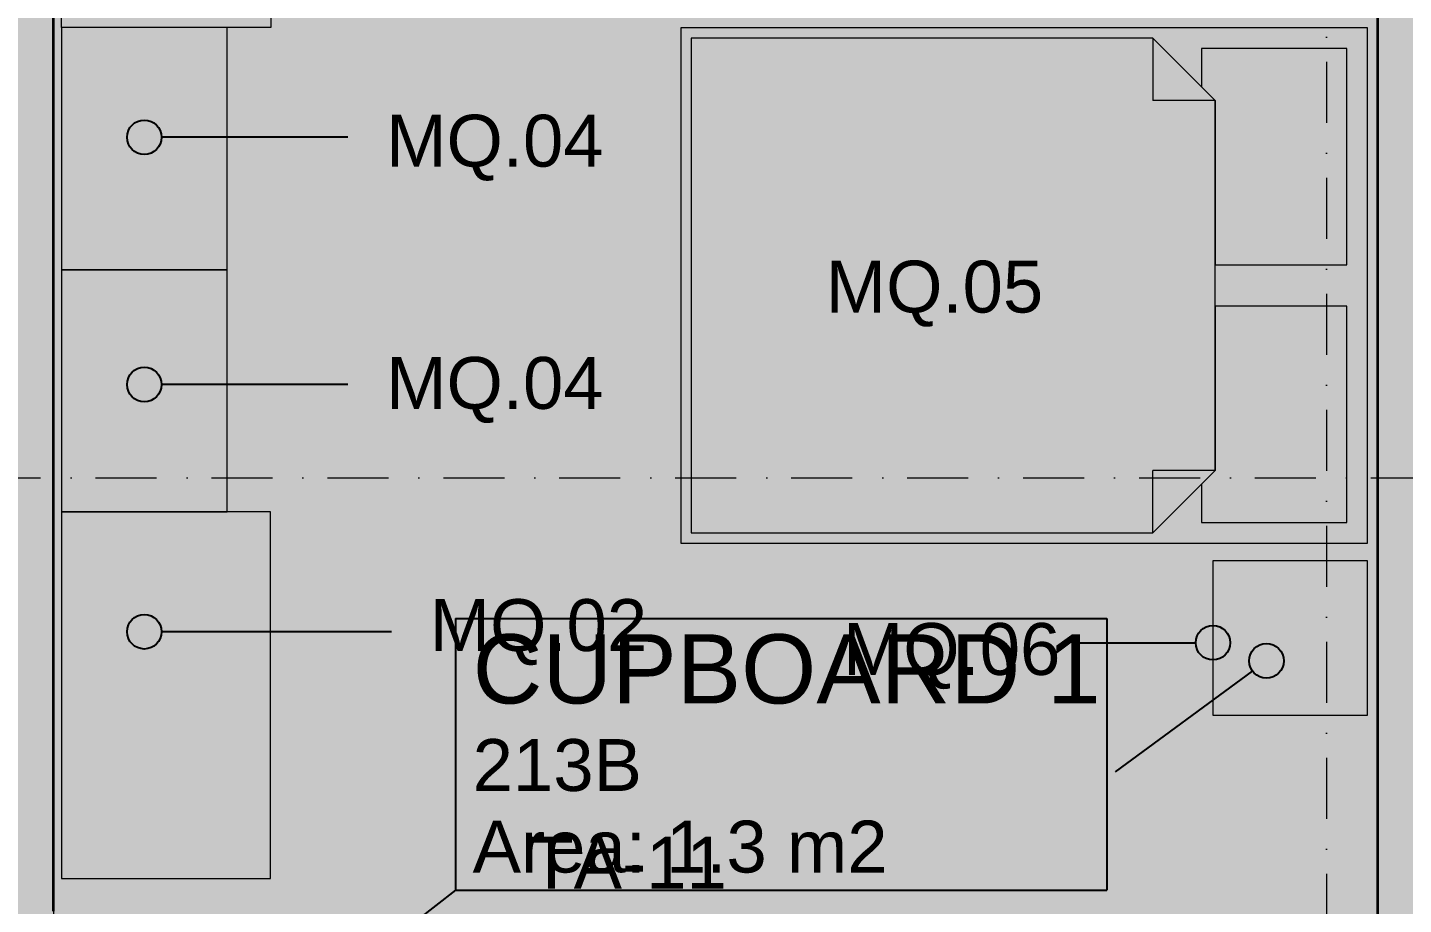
# Model space of a CAD drawing. Header units: millimetres. Extents: x -14278 to 101596, y -22378 to 34603.
# Drawn here: x 84334 to 88313, y 9440 to 11975 of the extents above; entities that cross this region are included whole.
import ezdxf
from ezdxf.enums import TextEntityAlignment as Align

# ---------------------------------------------------------------- set-up
doc = ezdxf.new("R2010")
doc.units = ezdxf.units.MM
doc.header["$MEASUREMENT"] = 0
doc.linetypes.add('Dot & Dashed', pattern=[335.138881, 176.388884, -88.194442, 0, -70.555556])
for name, color, linetype in [('A-Zz_20_10_90-T_TextFFEInternal', 7, 'Continuous'), ('NewA-Ee_25_10-M_WallsInternal', 7, 'Continuous'), ('NewA-Ee_30_40-M_Floors', 7, 'Continuous'), ('NewA-Ee_40_20-M_GeneralFFAndEInternalMovable', 7, 'Continuous'), ('NewA-SL-M_SpacesInternal', 7, 'Continuous'), ('NewA-Ss_30_25-M_CeilingAndSoffitSystems', 7, 'Continuous'), ('NewA-Zz_20_10_90-T_TextFFEInternal', 7, 'Continuous'), ('NewA-Zz_35_40_80-M_GridStructural', 7, 'Continuous'), ('NewA-Zz_50_10_90-P_BoundarySpace', 7, 'Continuous'), ('NewA-Zz_50_90_00-M_GrossInternal', 7, 'Continuous')]:
    doc.layers.add(name, color=color, linetype=linetype)
doc.styles.add('GENERATED_STYLE_1', font='')
doc.styles.get('GENERATED_STYLE_1').set_extended_font_data('Arial')

# ---------------------------------------------------------------- blocks, each defined once
blk = doc.blocks.new('Slab_29_2', base_point=(92290.2, 4673.4))
at = {"layer": 'NewA-Ee_30_40-M_Floors', "linetype": 'Continuous', "lineweight": 13}
blk.add_hatch(color=254, dxfattribs=at).paths.add_polyline_path([(92290.2, 4673.4), (92290.2, 10970.6), (94739.9, 10970.6), (94739.9, 13222.7), (60190.4, 13222.7), (60190.4, 4673.4)])
blk = doc.blocks.new('BEDROOM_213_35_2', base_point=(86696, 12688))
at = {"layer": 'NewA-SL-M_SpacesInternal', "color": 253, "linetype": 'Continuous', "lineweight": 13}
for p, q in [((84409.2, 13222.7), (84409.2, 9420.6)), ((88237.2, 13222.7), (84409.2, 13222.7)), ((88237.2, 9219.3), (88237.2, 13222.7)), ((84409.2, 9420.6), (84409.2, 9219.3)), ((84409.2, 9219.3), (85235.7, 9219.3)), ((85235.7, 9219.3), (85235.7, 6268.3)), ((86469.5, 6268.3), (86469.5, 9219.3)), ((86469.5, 9219.3), (88237.2, 9219.3)), ((85235.7, 6268.3), (86469.5, 6268.3))]:
    blk.add_line(p, q, dxfattribs=at)
at = {"layer": 'NewA-SL-M_SpacesInternal', "linetype": 'Continuous'}
for p, q in [((85937.4, 13041.5), (85937.4, 12727.2)), ((85937.4, 13041.5), (87454.6, 13041.5)), ((87454.6, 13041.5), (87454.6, 12727.2)), ((85937.4, 12727.2), (85937.4, 12491.5)), ((87454.6, 12727.2), (87454.6, 12491.5)), ((85937.4, 12491.5), (85937.4, 12255.8)), ((87454.6, 12491.5), (87454.6, 12255.8)), ((85937.4, 12255.8), (87454.6, 12255.8))]:
    blk.add_line(p, q, dxfattribs=at)
at = {"layer": 'NewA-SL-M_SpacesInternal', "color": 5, "lineweight": 70, "style": 'GENERATED_STYLE_1'}
for tag, height, p in [('ROOM_NAME', 200, (85987.4, 12995.8)), ('ROOM_NUMBER', 150, (85987.4, 12693)), ('adj_text', 150, (85987.4, 12457.2))]:
    blk.add_attdef(tag, text='', height=height, dxfattribs=at).set_placement(p, align=Align.TOP_LEFT)
blk = doc.blocks.new('CUPBOARD 1_213B_55_2', base_point=(86513, 9913.4))
at = {"layer": 'NewA-SL-M_SpacesInternal', "linetype": 'Continuous'}
for p, q in [((85571.3, 10267), (85571.3, 9952.7)), ((85571.3, 10267), (87454.6, 10267)), ((87454.6, 10267), (87454.6, 9952.7)), ((85571.3, 9952.7), (85571.3, 9717)), ((87454.6, 9952.7), (87454.6, 9717)), ((85571.3, 9717), (85571.3, 9481.3)), ((87454.6, 9717), (87454.6, 9481.3)), ((85571.3, 9481.3), (87454.6, 9481.3))]:
    blk.add_line(p, q, dxfattribs=at)
at = {"layer": 'NewA-SL-M_SpacesInternal', "color": 253, "linetype": 'Continuous', "lineweight": 13}
for p, q in [((84409.2, 9094.3), (84409.2, 7203.9)), ((85110.7, 9094.3), (84409.2, 9094.3)), ((85110.7, 7203.9), (85110.7, 9094.3)), ((84409.2, 7203.9), (85110.7, 7203.9))]:
    blk.add_line(p, q, dxfattribs=at)
at = {"layer": 'NewA-SL-M_SpacesInternal', "color": 5, "lineweight": 70, "style": 'GENERATED_STYLE_1'}
for tag, height, p in [('ROOM_NAME', 200, (85621.3, 10221.3)), ('ROOM_NUMBER', 150, (85621.3, 9918.4)), ('adj_text', 150, (85621.3, 9682.7))]:
    blk.add_attdef(tag, text='', height=height, dxfattribs=at).set_placement(p, align=Align.TOP_LEFT)
blk = doc.blocks.new('Slab_44_2', base_point=(84409.2, 13222.7))
at = {"layer": 'NewA-Ss_30_25-M_CeilingAndSoffitSystems', "linetype": 'Continuous', "lineweight": 0}
blk.add_hatch(color=255, dxfattribs=at).paths.add_polyline_path([(84409.2, 13222.7), (84409.2, 9219.3), (85235.7, 9219.3), (85235.7, 6268.3), (86469.5, 6268.3), (86469.5, 9219.3), (88237.2, 9219.3), (88237.2, 13222.7)])
at = {"layer": 'NewA-Ss_30_25-M_CeilingAndSoffitSystems', "color": 6, "linetype": 'Continuous', "lineweight": 13, "flags": 128}
blk.add_lwpolyline([(84409.2, 13222.7), (84409.2, 9219.3), (85235.7, 9219.3), (85235.7, 6268.3), (86469.5, 6268.3), (86469.5, 9219.3), (88237.2, 9219.3), (88237.2, 13222.7)], close=True, dxfattribs=at)
blk = doc.blocks.new('Wall_87_2', base_point=(88237.2, 13222.7))
at = {"layer": 'NewA-Ee_25_10-M_WallsInternal', "color": 92, "linetype": 'Continuous', "lineweight": 35, "flags": 128}
for points in [[(88237.2, 13222.7), (88237.2, 9219.3)], [(88387.2, 13222.7), (88237.2, 13222.7)], [(88387.2, 9219.3), (88387.2, 13222.7)]]:
    blk.add_lwpolyline(points, dxfattribs=at)
blk = doc.blocks.new('Wall_88_2', base_point=(84259.2, 13222.7))
at = {"layer": 'NewA-Ee_25_10-M_WallsInternal', "color": 92, "linetype": 'Continuous', "lineweight": 35, "flags": 128}
for points in [[(84259.2, 13222.7), (84259.2, 9420.6)], [(84409.2, 13222.7), (84259.2, 13222.7)], [(84409.2, 9420.6), (84409.2, 13222.7)], [(84259.2, 9095.6), (84259.2, 7203.9)], [(84409.2, 7203.9), (84409.2, 9095.6)], [(84259.2, 7078.9), (84259.2, 6268.3)], [(84409.2, 6268.3), (84409.2, 7078.9)]]:
    blk.add_lwpolyline(points, dxfattribs=at)
blk = doc.blocks.new('Standard grid marker')
at = {"layer": 'NewA-Zz_35_40_80-M_GridStructural', "color": 6, "linetype": 'Dot & Dashed', "lineweight": 13}
blk.add_line((1000, 0), (18130.8, 0), dxfattribs=at)
at = {"layer": 'NewA-Zz_35_40_80-M_GridStructural', "style": 'GENERATED_STYLE_1'}
blk.add_attdef('AC_MarkerText_1', text='', height=250, rotation=90, dxfattribs=at).set_placement((-250, 14.3), align=Align.MIDDLE_CENTER)
blk = doc.blocks.new('Standard grid marker_2')
at = {"layer": 'NewA-Zz_35_40_80-M_GridStructural', "color": 6, "linetype": 'Dot & Dashed', "lineweight": 13}
blk.add_line((1000, 0), (40175.6, 0), dxfattribs=at)
at = {"layer": 'NewA-Zz_35_40_80-M_GridStructural', "style": 'GENERATED_STYLE_1'}
blk.add_attdef('AC_MarkerText_1', text='', height=250, dxfattribs=at).set_placement((41425.6, 14.3), align=Align.MIDDLE_CENTER)
blk = doc.blocks.new('Office Desk Rect 19')
at = {"layer": 'NewA-Ee_40_20-M_GeneralFFAndEInternalMovable', "color": 1, "linetype": 'Continuous', "lineweight": 18}
for p, q in [((1058.8625, 604.8375), (0, 604.8375)), ((0, 604.8375), (0, 0)), ((1058.8625, 0), (1058.8625, 604.8375)), ((0, 0), (1058.8625, 0))]:
    blk.add_line(p, q, dxfattribs=at)
blk = doc.blocks.new('Bed Double 19')
at = {"layer": 'NewA-Ee_40_20-M_GeneralFFAndEInternalMovable', "color": 1, "linetype": 'Continuous', "lineweight": 18}
for p, q in [((1489.1, 1985.4), (0, 1985.4)), ((0, 1985.4), (0, 0)), ((1489.1, 0), (1489.1, 1985.4)), ((684.5, 1925.4), (60, 1925.4)), ((60, 1925.4), (60, 1505.4)), ((684.5, 1545.4), (684.5, 1925.4)), ((1429.1, 1925.4), (804.5, 1925.4)), ((804.5, 1925.4), (804.5, 1545.4)), ((1429.1, 1505.4), (1429.1, 1925.4)), ((210, 1545.4), (30, 1365.4)), ((170, 1505.4), (210, 1545.4)), ((210, 1545.4), (684.5, 1545.4)), ((744.5, 1545.4), (210, 1545.4)), ((210, 1545.4), (210, 1365.4)), ((1279.1, 1545.4), (744.5, 1545.4)), ((804.5, 1545.4), (1279.1, 1545.4)), ((1279.1, 1545.4), (1319.1, 1505.4)), ((1459.1, 1365.4), (1279.1, 1545.4)), ((1279.1, 1545.4), (1279.1, 1365.4)), ((60, 1505.4), (170, 1505.4)), ((1319.1, 1505.4), (1429.1, 1505.4)), ((30, 1365.4), (30, 30)), ((30, 1365.4), (210, 1365.4)), ((1459.1, 1365.4), (1279.1, 1365.4)), ((1459.1, 30), (1459.1, 1365.4)), ((0, 0), (1489.1, 0)), ((30, 30), (744.5, 30)), ((744.5, 30), (1459.1, 30))]:
    blk.add_line(p, q, dxfattribs=at)
blk = doc.blocks.new('Rectangular Table 01 19_3')
at = {"layer": 'NewA-Ee_40_20-M_GeneralFFAndEInternalMovable', "color": 1, "linetype": 'Continuous', "lineweight": 18}
for p, q in [((446.6, 446.6), (0, 446.6)), ((0, 446.6), (0, 0)), ((446.6, 0), (446.6, 446.6)), ((0, 0), (446.6, 0))]:
    blk.add_line(p, q, dxfattribs=at)
blk = doc.blocks.new('Wardrobe 19')
at = {"layer": 'NewA-Ee_40_20-M_GeneralFFAndEInternalMovable', "color": 1, "linetype": 'Continuous', "lineweight": 18}
for p, q in [((1059.4, 604.8), (0, 604.8)), ((0, 604.8), (0, 0)), ((1059.4, 0), (1059.4, 604.8)), ((0, 0), (1059.4, 0))]:
    blk.add_line(p, q, dxfattribs=at)
blk = doc.blocks.new('Credenza 19_2')
at = {"layer": 'NewA-Ee_40_20-M_GeneralFFAndEInternalMovable', "color": 1, "linetype": 'Continuous', "lineweight": 18}
for p, q in [((700, 478.4), (0, 478.4)), ((0, 478.4), (0, 0)), ((700, 0), (700, 478.4)), ((0, 0), (700, 0))]:
    blk.add_line(p, q, dxfattribs=at)
blk = doc.blocks.new('Line_85_2', base_point=(85260.5, 11657.6))
at = {"layer": 'NewA-Zz_20_10_90-T_TextFFEInternal', "linetype": 'Continuous'}
blk.add_hatch(color=256, dxfattribs=at).paths.add_polyline_path([(84721.9, 11657.6), (84718.1, 11676.7), (84707.3, 11692.9), (84691, 11703.8), (84671.9, 11707.6), (84652.8, 11703.8), (84636.5, 11692.9), (84625.7, 11676.7), (84621.9, 11657.6), (84625.7, 11638.4), (84636.5, 11622.2), (84652.8, 11611.4), (84671.9, 11607.6), (84691, 11611.4), (84707.3, 11622.2), (84718.1, 11638.4)])
blk.add_line((85260.5, 11657.6), (84721.9, 11657.6), dxfattribs=at)
blk.add_circle((84671.9, 11657.6), 50, dxfattribs=at)
blk = doc.blocks.new('Line_86_2', base_point=(85260.5, 10943.1))
at = {"layer": 'NewA-Zz_20_10_90-T_TextFFEInternal', "linetype": 'Continuous'}
blk.add_hatch(color=256, dxfattribs=at).paths.add_polyline_path([(84721.9, 10943.1), (84718.1, 10962.3), (84707.3, 10978.5), (84691, 10989.3), (84671.9, 10993.1), (84652.8, 10989.3), (84636.5, 10978.5), (84625.7, 10962.3), (84621.9, 10943.1), (84625.7, 10924), (84636.5, 10907.8), (84652.8, 10896.9), (84671.9, 10893.1), (84691, 10896.9), (84707.3, 10907.8), (84718.1, 10924)])
blk.add_line((85260.5, 10943.1), (84721.9, 10943.1), dxfattribs=at)
blk.add_circle((84671.9, 10943.1), 50, dxfattribs=at)
blk = doc.blocks.new('Line_87_2', base_point=(85386.4, 10228.7))
at = {"layer": 'NewA-Zz_20_10_90-T_TextFFEInternal', "linetype": 'Continuous'}
blk.add_hatch(color=256, dxfattribs=at).paths.add_polyline_path([(84721.9, 10228.7), (84718.1, 10247.8), (84707.3, 10264.1), (84691, 10274.9), (84671.9, 10278.7), (84652.8, 10274.9), (84636.5, 10264.1), (84625.7, 10247.8), (84621.9, 10228.7), (84625.7, 10209.6), (84636.5, 10193.3), (84652.8, 10182.5), (84671.9, 10178.7), (84691, 10182.5), (84707.3, 10193.3), (84718.1, 10209.6)])
blk.add_line((85386.4, 10228.7), (84721.9, 10228.7), dxfattribs=at)
blk.add_circle((84671.9, 10228.7), 50, dxfattribs=at)
blk = doc.blocks.new('Line_99_2', base_point=(87480.2, 9823.9))
at = {"layer": 'NewA-Zz_20_10_90-T_TextFFEInternal', "linetype": 'Continuous'}
blk.add_hatch(color=256, dxfattribs=at).paths.add_polyline_path([(87966.2, 10144.4), (87962.4, 10163.5), (87951.6, 10179.7), (87935.3, 10190.5), (87916.2, 10194.4), (87897.1, 10190.5), (87880.9, 10179.7), (87870, 10163.5), (87866.2, 10144.4), (87870, 10125.2), (87880.9, 10109), (87897.1, 10098.2), (87916.2, 10094.4), (87935.3, 10098.2), (87951.6, 10109), (87962.4, 10125.2)])
blk.add_line((87480.2, 9823.9), (87875.9, 10114.7), dxfattribs=at)
blk.add_circle((87916.2, 10144.4), 50, dxfattribs=at)
blk = doc.blocks.new('Line_100_2', base_point=(87367.5, 10197))
at = {"layer": 'NewA-Zz_20_10_90-T_TextFFEInternal', "linetype": 'Continuous'}
blk.add_hatch(color=256, dxfattribs=at).paths.add_polyline_path([(87811.7, 10197), (87807.9, 10216.1), (87797.1, 10232.3), (87780.8, 10243.2), (87761.7, 10247), (87742.6, 10243.2), (87726.4, 10232.3), (87715.5, 10216.1), (87711.7, 10197), (87715.5, 10177.8), (87726.4, 10161.6), (87742.6, 10150.8), (87761.7, 10147), (87780.8, 10150.8), (87797.1, 10161.6), (87807.9, 10177.8)])
blk.add_line((87367.5, 10197), (87711.7, 10197), dxfattribs=at)
blk.add_circle((87761.7, 10197), 50, dxfattribs=at)
blk = doc.blocks.new('Line_184_2', base_point=(85571.3, 9481.3))
at = {"layer": 'NewA-Zz_50_10_90-P_BoundarySpace', "linetype": 'Continuous'}
blk.add_hatch(color=256, dxfattribs=at).paths.add_polyline_path([(84873.1, 8902), (84869.3, 8921.2), (84858.4, 8937.4), (84842.2, 8948.2), (84823.1, 8952), (84803.9, 8948.2), (84787.7, 8937.4), (84776.9, 8921.2), (84773.1, 8902), (84776.9, 8882.9), (84787.7, 8866.7), (84803.9, 8855.9), (84823.1, 8852), (84842.2, 8855.9), (84858.4, 8866.7), (84869.3, 8882.9)])
blk.add_line((85571.3, 9481.3), (84862.6, 8932.7), dxfattribs=at)
blk.add_circle((84823.1, 8902), 50, dxfattribs=at)
blk = doc.blocks.new('Label_173_2', base_point=(86531.5, 11385.4))
at = {"layer": 'A-Zz_20_10_90-T_TextFFEInternal', "insert": (86956.5, 11301.1), "char_height": 150, "attachment_point": 2, "style": 'GENERATED_STYLE_1'}
blk.add_mtext('\\fArial|b0|i0|c0|p34;MQ.05\\fArial|b0|i0|c0|p34;\\fArial|b0|i0|c0|p34;\\fArial|b0|i0|c0|p34;\\fArial|b0|i0|c0|p34;\\fArial|b0|i0|c0|p34;\\fArial|b0|i0|c0|p34;\\fArial|b0|i0|c0|p34;\\fArial|b0|i0|c0|p34;\\fArial|b0|i0|c0|p34;\\fArial|b0|i0|c0|p34;\\fArial|b0|i0|c0|p34;\\fArial|b0|i0|c0|p34;\\fArial|b0|i0|c0|p34;\\fArial|b0|i0|c0|p34;\\fArial|b0|i0|c0|p34;\\fArial|b0|i0|c0|p34;\\fArial|b0|i0|c0|p34;\\fArial|b0|i0|c0|p34;\\fArial|b0|i0|c0|p34;\\fArial|b0|i0|c0|p34;\\fArial|b0|i0|c0|p34;\\fArial|b0|i0|c0|p34;\\fArial|b0|i0|c0|p34;\\fArial|b0|i0|c0|p34;\\fArial|b0|i0|c0|p34;\\fArial|b0|i0|c0|p34;\\fArial|b0|i0|c0|p34;\\fArial|b0|i0|c0|p34;\\fArial|b0|i0|c0|p34;}', dxfattribs=at)
blk = doc.blocks.new('Label_183_2', base_point=(85386.4, 10407.1))
at = {"layer": 'A-Zz_20_10_90-T_TextFFEInternal', "insert": (85811.4, 10322.8), "char_height": 150, "attachment_point": 2, "style": 'GENERATED_STYLE_1'}
blk.add_mtext('\\fArial|b0|i0|c0|p34;MQ.02\\fArial|b0|i0|c0|p34;\\fArial|b0|i0|c0|p34;\\fArial|b0|i0|c0|p34;\\fArial|b0|i0|c0|p34;\\fArial|b0|i0|c0|p34;\\fArial|b0|i0|c0|p34;\\fArial|b0|i0|c0|p34;\\fArial|b0|i0|c0|p34;\\fArial|b0|i0|c0|p34;\\fArial|b0|i0|c0|p34;\\fArial|b0|i0|c0|p34;\\fArial|b0|i0|c0|p34;\\fArial|b0|i0|c0|p34;\\fArial|b0|i0|c0|p34;\\fArial|b0|i0|c0|p34;\\fArial|b0|i0|c0|p34;\\fArial|b0|i0|c0|p34;\\fArial|b0|i0|c0|p34;\\fArial|b0|i0|c0|p34;\\fArial|b0|i0|c0|p34;\\fArial|b0|i0|c0|p34;\\fArial|b0|i0|c0|p34;\\fArial|b0|i0|c0|p34;\\fArial|b0|i0|c0|p34;\\fArial|b0|i0|c0|p34;\\fArial|b0|i0|c0|p34;\\fArial|b0|i0|c0|p34;\\fArial|b0|i0|c0|p34;\\fArial|b0|i0|c0|p34;}', dxfattribs=at)
blk = doc.blocks.new('Label_184_2', base_point=(85260.5, 11107.1))
at = {"layer": 'A-Zz_20_10_90-T_TextFFEInternal', "insert": (85685.5, 11022.8), "char_height": 150, "attachment_point": 2, "style": 'GENERATED_STYLE_1'}
blk.add_mtext('\\fArial|b0|i0|c0|p34;MQ.04\\fArial|b0|i0|c0|p34;\\fArial|b0|i0|c0|p34;\\fArial|b0|i0|c0|p34;\\fArial|b0|i0|c0|p34;\\fArial|b0|i0|c0|p34;\\fArial|b0|i0|c0|p34;\\fArial|b0|i0|c0|p34;\\fArial|b0|i0|c0|p34;\\fArial|b0|i0|c0|p34;\\fArial|b0|i0|c0|p34;\\fArial|b0|i0|c0|p34;\\fArial|b0|i0|c0|p34;\\fArial|b0|i0|c0|p34;\\fArial|b0|i0|c0|p34;\\fArial|b0|i0|c0|p34;\\fArial|b0|i0|c0|p34;\\fArial|b0|i0|c0|p34;\\fArial|b0|i0|c0|p34;\\fArial|b0|i0|c0|p34;\\fArial|b0|i0|c0|p34;\\fArial|b0|i0|c0|p34;\\fArial|b0|i0|c0|p34;\\fArial|b0|i0|c0|p34;\\fArial|b0|i0|c0|p34;\\fArial|b0|i0|c0|p34;\\fArial|b0|i0|c0|p34;\\fArial|b0|i0|c0|p34;\\fArial|b0|i0|c0|p34;\\fArial|b0|i0|c0|p34;}', dxfattribs=at)
blk = doc.blocks.new('Label_185_2', base_point=(85260.5, 11807.1))
at = {"layer": 'A-Zz_20_10_90-T_TextFFEInternal', "insert": (85685.5, 11722.8), "char_height": 150, "attachment_point": 2, "style": 'GENERATED_STYLE_1'}
blk.add_mtext('\\fArial|b0|i0|c0|p34;MQ.04\\fArial|b0|i0|c0|p34;\\fArial|b0|i0|c0|p34;\\fArial|b0|i0|c0|p34;\\fArial|b0|i0|c0|p34;\\fArial|b0|i0|c0|p34;\\fArial|b0|i0|c0|p34;\\fArial|b0|i0|c0|p34;\\fArial|b0|i0|c0|p34;\\fArial|b0|i0|c0|p34;\\fArial|b0|i0|c0|p34;\\fArial|b0|i0|c0|p34;\\fArial|b0|i0|c0|p34;\\fArial|b0|i0|c0|p34;\\fArial|b0|i0|c0|p34;\\fArial|b0|i0|c0|p34;\\fArial|b0|i0|c0|p34;\\fArial|b0|i0|c0|p34;\\fArial|b0|i0|c0|p34;\\fArial|b0|i0|c0|p34;\\fArial|b0|i0|c0|p34;\\fArial|b0|i0|c0|p34;\\fArial|b0|i0|c0|p34;\\fArial|b0|i0|c0|p34;\\fArial|b0|i0|c0|p34;\\fArial|b0|i0|c0|p34;\\fArial|b0|i0|c0|p34;\\fArial|b0|i0|c0|p34;\\fArial|b0|i0|c0|p34;\\fArial|b0|i0|c0|p34;}', dxfattribs=at)
blk = doc.blocks.new('Label_198_2', base_point=(86581.1, 10338.1))
at = {"layer": 'A-Zz_20_10_90-T_TextFFEInternal', "insert": (87006.1, 10253.8), "char_height": 150, "attachment_point": 2, "style": 'GENERATED_STYLE_1'}
blk.add_mtext('\\fArial|b0|i0|c0|p34;MQ.06\\fArial|b0|i0|c0|p34;\\fArial|b0|i0|c0|p34;\\fArial|b0|i0|c0|p34;\\fArial|b0|i0|c0|p34;\\fArial|b0|i0|c0|p34;\\fArial|b0|i0|c0|p34;\\fArial|b0|i0|c0|p34;\\fArial|b0|i0|c0|p34;\\fArial|b0|i0|c0|p34;\\fArial|b0|i0|c0|p34;\\fArial|b0|i0|c0|p34;\\fArial|b0|i0|c0|p34;\\fArial|b0|i0|c0|p34;\\fArial|b0|i0|c0|p34;\\fArial|b0|i0|c0|p34;\\fArial|b0|i0|c0|p34;\\fArial|b0|i0|c0|p34;\\fArial|b0|i0|c0|p34;\\fArial|b0|i0|c0|p34;\\fArial|b0|i0|c0|p34;\\fArial|b0|i0|c0|p34;\\fArial|b0|i0|c0|p34;\\fArial|b0|i0|c0|p34;\\fArial|b0|i0|c0|p34;\\fArial|b0|i0|c0|p34;\\fArial|b0|i0|c0|p34;\\fArial|b0|i0|c0|p34;\\fArial|b0|i0|c0|p34;\\fArial|b0|i0|c0|p34;}', dxfattribs=at)
blk = doc.blocks.new('Label_241_2', base_point=(85645.6, 9720.2))
at = {"layer": 'A-Zz_20_10_90-T_TextFFEInternal', "insert": (86070.6, 9635.9), "char_height": 150, "attachment_point": 2, "style": 'GENERATED_STYLE_1'}
blk.add_mtext('\\fArial|b0|i0|c0|p34;TA-11\\fArial|b0|i0|c0|p34;\\fArial|b0|i0|c0|p34;\\fArial|b0|i0|c0|p34;\\fArial|b0|i0|c0|p34;\\fArial|b0|i0|c0|p34;\\fArial|b0|i0|c0|p34;\\fArial|b0|i0|c0|p34;\\fArial|b0|i0|c0|p34;\\fArial|b0|i0|c0|p34;\\fArial|b0|i0|c0|p34;\\fArial|b0|i0|c0|p34;\\fArial|b0|i0|c0|p34;\\fArial|b0|i0|c0|p34;\\fArial|b0|i0|c0|p34;\\fArial|b0|i0|c0|p34;\\fArial|b0|i0|c0|p34;\\fArial|b0|i0|c0|p34;\\fArial|b0|i0|c0|p34;\\fArial|b0|i0|c0|p34;\\fArial|b0|i0|c0|p34;\\fArial|b0|i0|c0|p34;\\fArial|b0|i0|c0|p34;\\fArial|b0|i0|c0|p34;\\fArial|b0|i0|c0|p34;\\fArial|b0|i0|c0|p34;\\fArial|b0|i0|c0|p34;\\fArial|b0|i0|c0|p34;\\fArial|b0|i0|c0|p34;\\fArial|b0|i0|c0|p34;}', dxfattribs=at)

msp = doc.modelspace()

# ---------------------------------------------------------------- hatches: boundary and pattern name
at = {"layer": 'NewA-Zz_50_90_00-M_GrossInternal', "linetype": 'Continuous', "lineweight": 140}
msp.add_hatch(color=1, dxfattribs=at).paths.add_polyline_path([(60190.4, 13222.7), (94739.9, 13222.7), (94739.9, 4823.3), (65539.9, 4823.3), (65539.9, 273.3), (62090.4, 273.3), (62090.4, 4823.3), (60190.4, 4823.3)])

# ---------------------------------------------------------------- block references
at = {"layer": 'A-Zz_20_10_90-T_TextFFEInternal', "color": 6, "linetype": 'Continuous', "lineweight": 13}
for name, p in [('Label_185_2', (85260.5, 11807.1)), ('Label_173_2', (86531.5, 11385.4)), ('Label_184_2', (85260.5, 11107.1)), ('Label_183_2', (85386.4, 10407.1)), ('Label_198_2', (86581.1, 10338.1)), ('Label_241_2', (85645.6, 9720.2))]:
    msp.add_blockref(name, p, dxfattribs=at)
at = {"layer": 'NewA-Ee_25_10-M_WallsInternal', "color": 92, "lineweight": 35}
for name, p in [('Wall_88_2', (84259.2, 13222.7)), ('Wall_87_2', (88237.2, 13222.7))]:
    msp.add_blockref(name, p, dxfattribs=at)
at = {"layer": 'NewA-Ee_30_40-M_Floors', "color": 6, "linetype": 'Continuous', "lineweight": 13}
msp.add_blockref('Slab_29_2', (92290.2, 4673.4), dxfattribs=at)
at = {"layer": 'NewA-Ee_40_20-M_GeneralFFAndEInternalMovable', "color": 6, "linetype": 'Continuous', "lineweight": 13, "xscale": -1, "zscale": 1000, "rotation": 90}
msp.add_blockref('Office Desk Rect 19', (85037.6, 13033.8), dxfattribs=at)
at = {"layer": 'NewA-Ee_40_20-M_GeneralFFAndEInternalMovable', "color": 6, "linetype": 'Continuous', "lineweight": 13, "zscale": 1000}
for name, p, rotation in [('Credenza 19_2', (84911.1, 11274.9), 90), ('Bed Double 19', (86222.9, 11973.9), 270), ('Credenza 19_2', (84911.1, 10574.9), 90), ('Wardrobe 19', (85037, 9515.5), 90)]:
    msp.add_blockref(name, p, dxfattribs=dict(at, rotation=rotation))
msp.add_blockref('Rectangular Table 01 19_3', (87761.7, 9987.4), dxfattribs=at)
at = {"layer": 'NewA-SL-M_SpacesInternal', "linetype": 'Continuous'}
for name, p, values in [('BEDROOM_213_35_2', (86696, 12688), {'ROOM_NAME': 'BEDROOM', 'ROOM_NUMBER': '213', 'adj_text': 'Area: 19 m2'}), ('CUPBOARD 1_213B_55_2', (86513, 9913.4), {'ROOM_NAME': 'CUPBOARD 1', 'ROOM_NUMBER': '213B', 'adj_text': 'Area: 1.3 m2'})]:
    msp.add_blockref(name, p, dxfattribs=at).add_auto_attribs(values)
at = {"layer": 'NewA-Ss_30_25-M_CeilingAndSoffitSystems', "color": 6, "linetype": 'Continuous', "lineweight": 13}
msp.add_blockref('Slab_44_2', (84409.2, 13222.7), dxfattribs=at)
at = {"layer": 'NewA-Zz_20_10_90-T_TextFFEInternal', "linetype": 'Continuous'}
for name, p in [('Line_85_2', (85260.5, 11657.6)), ('Line_86_2', (85260.5, 10943.1)), ('Line_87_2', (85386.4, 10228.7)), ('Line_100_2', (87367.5, 10197)), ('Line_99_2', (87480.2, 9823.9))]:
    msp.add_blockref(name, p, dxfattribs=at)
at = {"layer": 'NewA-Zz_35_40_80-M_GridStructural', "color": 1, "linetype": 'Continuous', "lineweight": 18, "zscale": 1000, "rotation": 270}
msp.add_blockref('Standard grid marker', (88090.2, 15893.2), dxfattribs=at)
at = {"layer": 'NewA-Zz_35_40_80-M_GridStructural', "color": 1, "linetype": 'Continuous', "lineweight": 18, "zscale": 1000}
msp.add_blockref('Standard grid marker_2', (58387.9, 10673), dxfattribs=at)
at = {"layer": 'NewA-Zz_50_10_90-P_BoundarySpace', "linetype": 'Continuous'}
msp.add_blockref('Line_184_2', (85571.3, 9481.3), dxfattribs=at)

doc.saveas('drawing.dxf')
